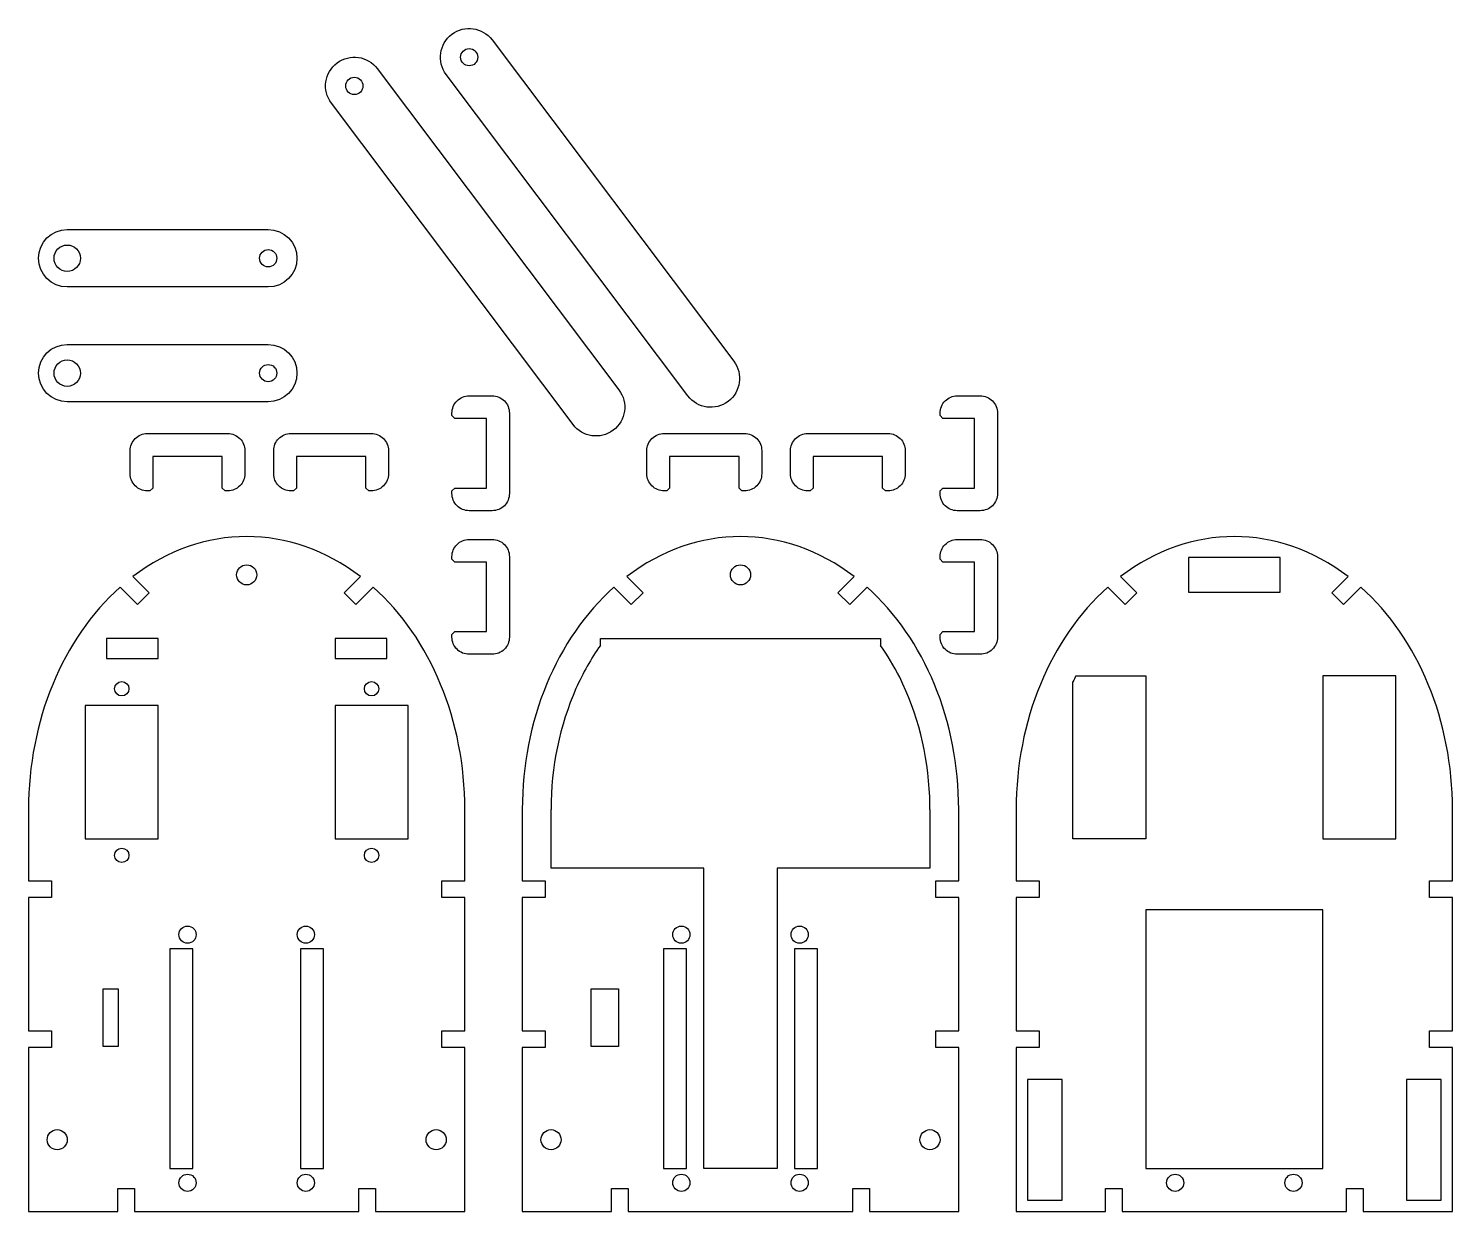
# Model space of a CAD drawing. Header units: millimetres. Extents: x 0 to 248, y 0 to 206.
import ezdxf

# ---------------------------------------------------------------- set-up
doc = ezdxf.new("R2010")
doc.units = ezdxf.units.MM
doc.layers.get('0').update_dxf_attribs({"linetype": 'CONTINUOUS'})

msp = doc.modelspace()

# ---------------------------------------------------------------- linework, layer by layer
for p, q in [((18.2, 110.54), (21.03, 107.71)), ((54.97, 107.71), (57.8, 110.54)), ((104.2, 110.54), (107.03, 107.71)), ((140.97, 107.71), (143.8, 110.54)), ((190.2, 110.54), (193.03, 107.71)), ((226.97, 107.71), (229.8, 110.54)), ((18.97, 105.66), (15.95, 108.69)), ((21.03, 107.71), (18.97, 105.66)), ((57.03, 105.66), (54.97, 107.71)), ((60.05, 108.69), (57.03, 105.66)), ((104.97, 105.66), (101.95, 108.69)), ((107.03, 107.71), (104.97, 105.66)), ((143.03, 105.66), (140.97, 107.71)), ((146.05, 108.69), (143.03, 105.66)), ((190.97, 105.66), (187.95, 108.69)), ((193.03, 107.71), (190.97, 105.66)), ((229.03, 105.66), (226.97, 107.71)), ((232.05, 108.69), (229.03, 105.66)), ((99.6, 98.54), (99.6, 99.75)), ((99.6, 99.75), (148.4, 99.75)), ((148.4, 99.75), (148.4, 98.55)), ((181.9, 64.9), (181.9, 92.23)), ((182.41, 93.25), (194.6, 93.25)), ((194.6, 93.25), (194.6, 64.9)), ((0, 70), (0, 57.57)), ((76, 57.57), (76, 70)), ((86, 70), (86, 57.57)), ((91, 59.75), (91, 70)), ((157, 70), (157, 59.75)), ((162, 57.57), (162, 70)), ((172, 70), (172, 57.57)), ((248, 57.57), (248, 70)), ((194.6, 64.9), (181.9, 64.9)), ((117.6, 59.75), (91, 59.75)), ((117.6, 7.5), (117.6, 59.75)), ((157, 59.75), (130.4, 59.75)), ((130.4, 59.75), (130.4, 7.5)), ((0, 57.57), (4, 57.57)), ((4, 57.57), (4, 54.67)), ((72, 57.57), (76, 57.57)), ((72, 54.67), (72, 57.57)), ((86, 57.57), (90, 57.57)), ((90, 57.57), (90, 54.67)), ((158, 54.67), (158, 57.57)), ((158, 57.57), (162, 57.57)), ((172, 57.57), (176, 57.57)), ((176, 57.57), (176, 54.67)), ((244, 54.67), (244, 57.57)), ((244, 57.57), (248, 57.57)), ((4, 54.67), (0, 54.67)), ((0, 54.67), (0, 31.45)), ((76, 54.67), (72, 54.67)), ((76, 31.45), (76, 54.67)), ((90, 54.67), (86, 54.67)), ((86, 54.67), (86, 31.45)), ((162, 54.67), (158, 54.67)), ((162, 31.45), (162, 54.67)), ((176, 54.67), (172, 54.67)), ((172, 54.67), (172, 31.45)), ((248, 54.67), (244, 54.67)), ((248, 31.45), (248, 54.67)), ((0, 31.45), (4, 31.45)), ((4, 31.45), (4, 28.55)), ((72, 31.45), (76, 31.45)), ((72, 28.55), (72, 31.45)), ((86, 31.45), (90, 31.45)), ((90, 31.45), (90, 28.55)), ((158, 28.55), (158, 31.45)), ((158, 31.45), (162, 31.45)), ((172, 31.45), (176, 31.45)), ((176, 31.45), (176, 28.55)), ((244, 28.55), (244, 31.45)), ((244, 31.45), (248, 31.45)), ((0, 28.55), (0, 0)), ((4, 28.55), (0, 28.55)), ((76, 28.55), (72, 28.55)), ((76, 0), (76, 28.55)), ((86, 28.55), (86, 0)), ((90, 28.55), (86, 28.55)), ((162, 28.55), (158, 28.55)), ((162, 0), (162, 28.55)), ((172, 28.55), (172, 0)), ((176, 28.55), (172, 28.55)), ((248, 28.55), (244, 28.55)), ((248, 0), (248, 28.55)), ((130.4, 7.5), (117.6, 7.5)), ((15.55, 0), (15.55, 4)), ((15.55, 4), (18.45, 4)), ((18.45, 4), (18.45, 0)), ((57.55, 4), (60.45, 4)), ((57.55, 0), (57.55, 4)), ((60.45, 4), (60.45, 0)), ((101.55, 4), (104.45, 4)), ((101.55, 0), (101.55, 4)), ((104.45, 4), (104.45, 0)), ((143.55, 4), (146.45, 4)), ((143.55, 0), (143.55, 4)), ((146.45, 4), (146.45, 0)), ((187.55, 0), (187.55, 4)), ((187.55, 4), (190.45, 4)), ((190.45, 4), (190.45, 0)), ((229.55, 0), (229.55, 4)), ((229.55, 4), (232.45, 4)), ((232.45, 4), (232.45, 0)), ((0, 0), (15.55, 0)), ((18.45, 0), (57.55, 0)), ((60.45, 0), (76, 0)), ((86, 0), (101.55, 0)), ((104.45, 0), (143.55, 0)), ((146.45, 0), (162, 0)), ((172, 0), (187.55, 0)), ((190.45, 0), (229.55, 0)), ((232.45, 0), (248, 0))]:
    msp.add_line(p, q)
for points in [[(72.75, 197.94, -1), (80.75, 203.96), (122.83, 148.02, -1), (114.83, 142)], [(94.83, 137), (52.75, 192.94, -1), (60.75, 198.96), (102.83, 143.02, -1)], [(41.75, 160.95), (6.75, 160.95, -1), (6.75, 170.95), (41.75, 170.95, -1)], [(6.75, 140.95, -1), (6.75, 150.95), (41.75, 150.95, -1), (41.75, 140.95)], [(74.25, 125.95), (79.75, 125.95), (79.75, 138.05), (74.25, 138.05), (73.75, 138.55), (73.75, 139, -0.414214), (76.75, 142), (80.75, 142, -0.414214), (83.75, 139), (83.75, 125, -0.414214), (80.75, 122), (76.75, 122, -0.414214), (73.75, 125), (73.75, 125.45)], [(165.75, 142, -0.414214), (168.75, 139), (168.75, 125, -0.414214), (165.75, 122), (161.75, 122, -0.414214), (158.75, 125), (158.75, 125.45), (159.25, 125.95), (164.75, 125.95), (164.75, 138.05), (159.25, 138.05), (158.75, 138.55), (158.75, 139, -0.414214), (161.75, 142)], [(20.7, 125.45, -0.414214), (17.7, 128.45), (17.7, 132.45, -0.414214), (20.7, 135.45), (34.7, 135.45, -0.414214), (37.7, 132.45), (37.7, 128.45, -0.414214), (34.7, 125.45), (34.25, 125.45), (33.75, 125.95), (33.75, 131.45), (21.65, 131.45), (21.65, 125.95), (21.15, 125.45)], [(59.25, 125.45), (58.75, 125.95), (58.75, 131.45), (46.65, 131.45), (46.65, 125.95), (46.15, 125.45), (45.7, 125.45, -0.414214), (42.7, 128.45), (42.7, 132.45, -0.414214), (45.7, 135.45), (59.7, 135.45, -0.414214), (62.7, 132.45), (62.7, 128.45, -0.414214), (59.7, 125.45)], [(110.7, 125.45, -0.414214), (107.7, 128.45), (107.7, 132.45, -0.414214), (110.7, 135.45), (124.7, 135.45, -0.414214), (127.7, 132.45), (127.7, 128.45, -0.414214), (124.7, 125.45), (124.25, 125.45), (123.75, 125.95), (123.75, 131.45), (111.65, 131.45), (111.65, 125.95), (111.15, 125.45)], [(149.25, 125.45), (148.75, 125.95), (148.75, 131.45), (136.65, 131.45), (136.65, 125.95), (136.15, 125.45), (135.7, 125.45, -0.414214), (132.7, 128.45), (132.7, 132.45, -0.414214), (135.7, 135.45), (149.7, 135.45, -0.414214), (152.7, 132.45), (152.7, 128.45, -0.414214), (149.7, 125.45)], [(80.75, 97), (76.75, 97, -0.414214), (73.75, 100), (73.75, 100.45), (74.25, 100.95), (79.75, 100.95), (79.75, 113.05), (74.25, 113.05), (73.75, 113.55), (73.75, 114, -0.414214), (76.75, 117), (80.75, 117, -0.414214), (83.75, 114), (83.75, 100, -0.414214)], [(168.75, 100, -0.414214), (165.75, 97), (161.75, 97, -0.414214), (158.75, 100), (158.75, 100.45), (159.25, 100.95), (164.75, 100.95), (164.75, 113.05), (159.25, 113.05), (158.75, 113.55), (158.75, 114, -0.414214), (161.75, 117), (165.75, 117, -0.414214), (168.75, 114)]]:
    msp.add_lwpolyline(points, format="xyb", close=True)
for points in [[(202, 107.83), (218, 107.83), (218, 113.83), (202, 113.83)], [(22.6, 99.75), (13.6, 99.75), (13.6, 96.25), (22.6, 96.25)], [(62.4, 96.25), (62.4, 99.75), (53.4, 99.75), (53.4, 96.25)], [(225.4, 93.25), (225.4, 64.9), (238.1, 64.9), (238.1, 93.25)], [(9.9, 64.9), (22.6, 64.9), (22.6, 88.1), (9.9, 88.1)], [(53.4, 64.9), (66.1, 64.9), (66.1, 88.1), (53.4, 88.1)], [(194.6, 7.5), (225.4, 7.5), (225.4, 52.5), (194.6, 52.5)], [(28.6, 45.7), (24.6, 45.7), (24.6, 7.5), (28.6, 7.5)], [(47.4, 45.7), (47.4, 7.5), (51.4, 7.5), (51.4, 45.7)], [(110.6, 7.5), (114.6, 7.5), (114.6, 45.7), (110.6, 45.7)], [(133.4, 7.5), (137.4, 7.5), (137.4, 45.7), (133.4, 45.7)], [(15.64, 28.75), (13, 28.75), (13, 38.75), (15.64, 38.75)], [(102.74, 28.75), (98, 28.75), (98, 38.75), (102.74, 38.75)], [(174, 2), (180, 2), (180, 23), (174, 23)], [(240, 2), (246, 2), (246, 23), (240, 23)]]:
    msp.add_lwpolyline(points, close=True)
for centre, radius in [((76.75, 200.95), 1.5), ((56.75, 195.95), 1.5), ((6.75, 165.95), 2.3), ((41.75, 165.95), 1.5), ((6.75, 145.95), 2.3), ((41.75, 145.95), 1.5), ((38, 110.83), 1.75), ((124, 110.83), 1.75), ((16.25, 91), 1.25), ((59.75, 91), 1.25), ((16.25, 62), 1.25), ((59.75, 62), 1.25), ((27.7, 48.2), 1.5), ((48.3, 48.2), 1.5), ((113.7, 48.2), 1.5), ((134.3, 48.2), 1.5), ((5, 12.5), 1.75), ((71, 12.5), 1.75), ((91, 12.5), 1.75), ((157, 12.5), 1.75), ((27.7, 5), 1.5), ((48.3, 5), 1.5), ((113.7, 5), 1.5), ((134.3, 5), 1.5), ((199.7, 5), 1.5), ((220.3, 5), 1.5)]:
    msp.add_circle(centre, radius)
for centre, start_param, end_param in [((38, 70), 5.735005, 6.831365), ((124, 70), 5.735005, 6.831365), ((210, 70), 5.735005, 6.831365), ((38, 70), 0.619046, 1.570796), ((38, 70), 4.712389, 5.664139), ((124, 70), 0.619046, 1.570796), ((124, 70), 4.712389, 5.664139), ((210, 70), 0.619046, 1.570796), ((210, 70), 4.712389, 5.664139)]:
    msp.add_ellipse(centre, major_axis=(0, 47.5), ratio=0.8, start_param=start_param, end_param=end_param)
for points, knots in [([(99.6, 98.54), (97.98, 96.26), (96.55, 93.74), (95.35, 91.03), (92.53, 84.69), (91, 77.35), (91, 70)], [0.8475643, 0.8475643, 0.8475643, 0.8475643, 1.0637639, 1.0637639, 1.0637639, 1.5707963, 1.5707963, 1.5707963, 1.5707963]), ([(157, 70), (157, 70.74), (156.98, 71.48), (156.95, 72.22), (156.65, 79.59), (154.81, 86.84), (151.72, 93), (150.73, 94.97), (149.62, 96.82), (148.4, 98.55)], [-1.5707963, -1.5707963, -1.5707963, -1.5707963, -1.5196587, -1.5196587, -1.5196587, -1.0106392, -1.0106392, -1.0106392, -0.8475144, -0.8475144, -0.8475144, -0.8475144])]:
    msp.add_open_spline(points, degree=3, knots=knots)
msp.add_open_spline([(182.41, 93.25), (182.23, 92.91), (182.07, 92.57), (181.9, 92.23)], degree=3)

doc.saveas('drawing.dxf')
